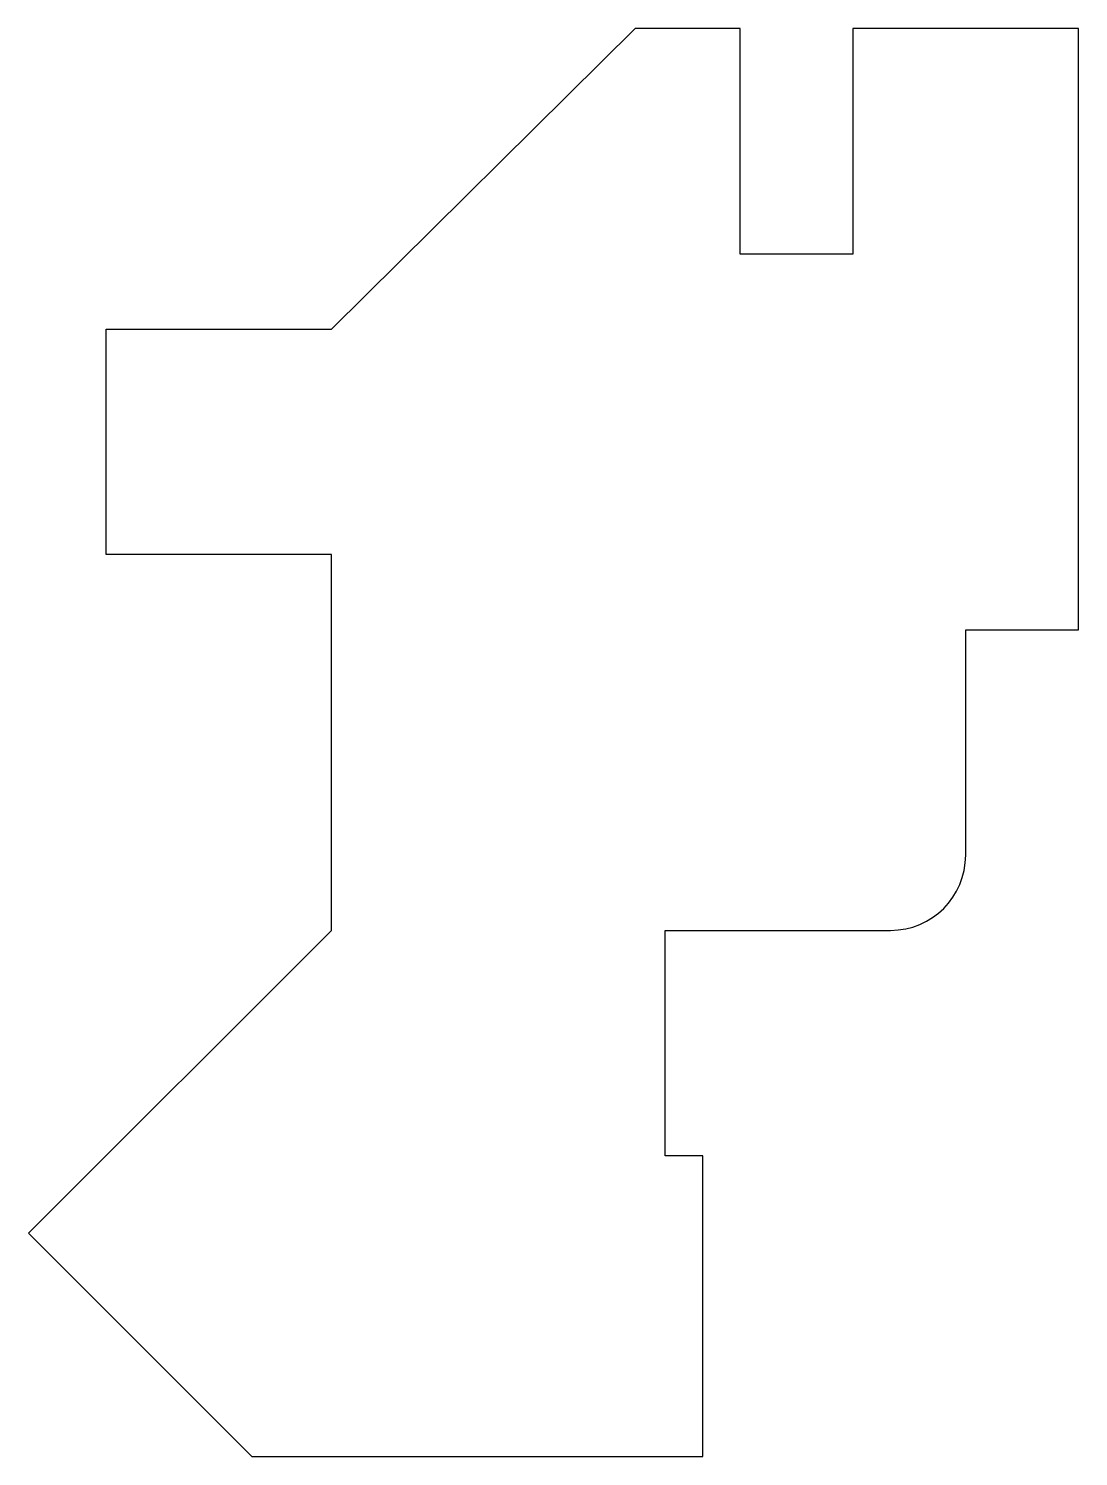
# Model space of a CAD drawing. Header units: inches. Extents: x 30 to 170, y 55 to 245.
import ezdxf

# ---------------------------------------------------------------- set-up
doc = ezdxf.new("R2010")
doc.units = ezdxf.units.IN
doc.header["$MEASUREMENT"] = 0

msp = doc.modelspace()

# ---------------------------------------------------------------- linework, layer by layer
for p, q in [((70.61, 205), (111, 245)), ((125, 245), (111, 245)), ((125, 215), (125, 245)), ((170, 245), (140, 245)), ((140, 245), (140, 215)), ((170, 165), (170, 245)), ((140, 215), (125, 215)), ((40.61, 175), (40.61, 205)), ((40.61, 205), (70.61, 205)), ((70.61, 175), (40.61, 175)), ((70.61, 125), (70.61, 175)), ((155, 135), (155, 165)), ((155, 165), (170, 165)), ((30.3, 84.7), (70.61, 125)), ((115, 95), (115, 125)), ((115, 125), (145, 125)), ((120, 95), (115, 95)), ((120, 55), (120, 95)), ((60, 55), (30.3, 84.7)), ((60, 55), (120, 55))]:
    msp.add_line(p, q)
msp.add_arc((145, 135), 10, 270, 0)

doc.saveas('drawing.dxf')
